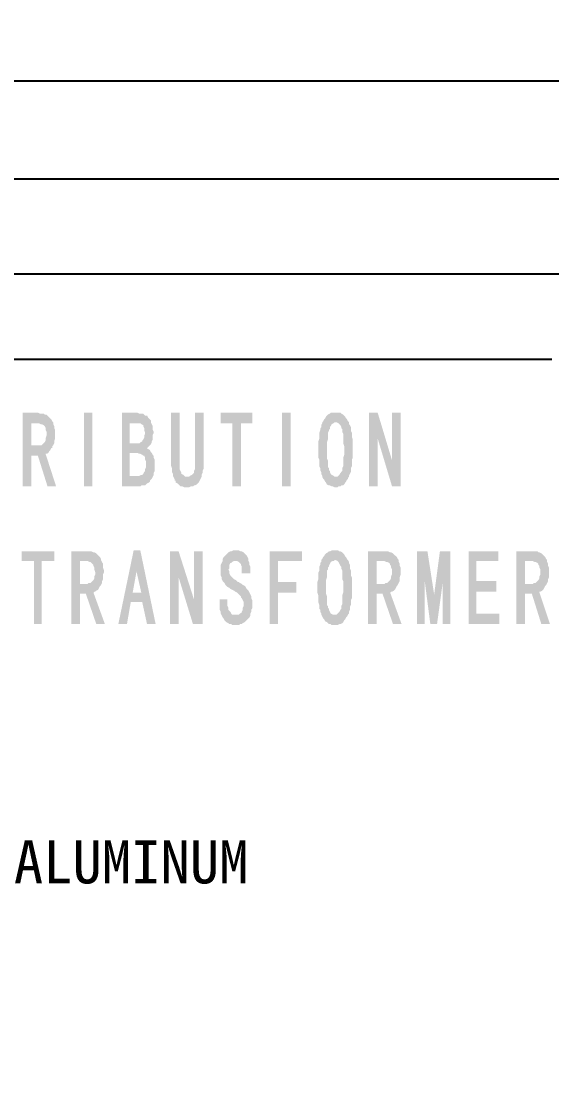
# Model space of a CAD drawing. Header units: millimetres. Extents: x 88585 to 99951, y -167251 to -159927.
# Drawn here: x 99879 to 99910.2, y -165893.3 to -165831.5 of the extents above; entities that cross this region are included whole.
import ezdxf

# ---------------------------------------------------------------- set-up
doc = ezdxf.new("R2010")
doc.units = ezdxf.units.MM
doc.header["$LTSCALE"] = 13
doc.layers.add('2', color=3, linetype='Continuous')
doc.layers.add('PDF_Geometry', color=7, linetype='Continuous')
doc.styles.add('PDF FangSong', font='simfang.ttf')
doc.styles.get("Standard").update_dxf_attribs({"font": 'gbenor.shx', "bigfont": 'gbcbig.shx'})
doc.dimstyles.new('ISO-25', dxfattribs={"dimtxt": 2.5, "dimasz": 2.5, "dimexe": 1.25, "dimexo": 0.625, "dimtad": 1, "dimtxsty": 'Standard', "dimcen": 2.5, "dimadec": 0, "dimazin": 0, "dimtfac": 1, "dimtmove": 0, "dimatfit": 3, "dimfxl": 1, "dimarcsym": 0})

# ---------------------------------------------------------------- blocks, each defined once
blk = doc.blocks.new('*D962')
at = {"layer": '2', "color": 0, "linetype": 'Continuous', "lineweight": -2}
for p, q in [((99777.155, -165848.145), (99777.155, -165839.514)), ((99917.122, -165848.145), (99917.122, -165839.514)), ((99779.655, -165840.764), (99914.622, -165840.764))]:
    blk.add_line(p, q, dxfattribs=at)
at = {"layer": '2', "color": 0, "linetype": 'Continuous'}
for points in [[(99779.655, -165840.347), (99779.655, -165841.181), (99777.155, -165840.764)], [(99914.622, -165840.347), (99914.622, -165841.181), (99917.122, -165840.764)]]:
    blk.add_solid(points, dxfattribs=at)
at = {"layer": 'Defpoints', "color": 0, "linetype": 'Continuous'}
for p in [(99917.122, -165840.764), (99777.155, -165848.77), (99917.122, -165848.77)]:
    blk.add_point(p, dxfattribs=at)
at = {"layer": '2', "color": 0, "linetype": 'Continuous', "insert": (99847.139, -165838.889), "char_height": 2.5, "attachment_point": 5}
blk.add_mtext('140', dxfattribs=at)
blk = doc.blocks.new('*D963')
at = {"layer": '2', "color": 0, "linetype": 'Continuous', "lineweight": -2}
for p, q in [((99772.156, -165845.73), (99772.156, -165833.774)), ((99922.177, -165845.73), (99922.177, -165833.774)), ((99774.656, -165835.024), (99919.677, -165835.024))]:
    blk.add_line(p, q, dxfattribs=at)
at = {"layer": '2', "color": 0, "linetype": 'Continuous'}
for points in [[(99774.656, -165834.608), (99774.656, -165835.441), (99772.156, -165835.024)], [(99919.677, -165834.608), (99919.677, -165835.441), (99922.177, -165835.024)]]:
    blk.add_solid(points, dxfattribs=at)
at = {"layer": 'Defpoints', "color": 0, "linetype": 'Continuous'}
for p in [(99922.177, -165835.024), (99772.156, -165846.355), (99922.177, -165846.355)]:
    blk.add_point(p, dxfattribs=at)
at = {"layer": '2', "color": 0, "linetype": 'Continuous', "insert": (99847.167, -165833.149), "char_height": 2.5, "attachment_point": 5}
blk.add_mtext('150', dxfattribs=at)

msp = doc.modelspace()

# ---------------------------------------------------------------- hatches: boundary and pattern name
at = {"layer": '2', "linetype": 'Continuous', "transparency": 33554559}
for points in [[(99879.996, -165854.499), (99879.098, -165854.499), (99879.098, -165858.824), (99879.603, -165858.824), (99879.603, -165857.027), (99879.996, -165857.027), (99880.446, -165856.914), (99880.502, -165856.914), (99880.614, -165856.858), (99880.67, -165856.746), (99880.726, -165856.69), (99880.783, -165856.577), (99880.839, -165856.577), (99880.839, -165856.465), (99879.603, -165856.409), (99879.603, -165855.117), (99879.94, -165855.117), (99880.895, -165855.061), (99880.839, -165855.005), (99880.783, -165854.892), (99880.726, -165854.836), (99880.67, -165854.78), (99880.614, -165854.724), (99880.558, -165854.668), (99880.502, -165854.611), (99880.389, -165854.611), (99880.333, -165854.555), (99880.221, -165854.555), (99880.109, -165854.555)], [(99883.198, -165858.824), (99882.692, -165858.824), (99882.692, -165854.499), (99883.198, -165854.499)], [(99885.838, -165854.499), (99884.939, -165854.499), (99884.939, -165858.824), (99885.838, -165858.824), (99885.894, -165858.824), (99886.006, -165858.824), (99886.062, -165858.768), (99886.175, -165858.768), (99886.287, -165858.768), (99886.343, -165858.712), (99886.399, -165858.655), (99886.512, -165858.599), (99886.568, -165858.543), (99886.568, -165858.487), (99886.624, -165858.431), (99886.68, -165858.375), (99886.736, -165858.262), (99885.388, -165858.206), (99885.388, -165856.858), (99885.838, -165856.858), (99886.68, -165856.858), (99886.624, -165856.802), (99886.568, -165856.69), (99886.455, -165856.633), (99886.399, -165856.577), (99886.343, -165856.577), (99886.399, -165856.577), (99886.455, -165856.521), (99886.512, -165856.465), (99886.624, -165856.353), (99885.388, -165856.296), (99885.388, -165855.117), (99885.894, -165855.117), (99886.624, -165855.061), (99886.624, -165854.948), (99886.568, -165854.892), (99886.512, -165854.836), (99886.455, -165854.78), (99886.399, -165854.668), (99886.287, -165854.668), (99886.231, -165854.611), (99886.175, -165854.555), (99886.062, -165854.555), (99885.95, -165854.555)], [(99888.309, -165854.499), (99887.803, -165854.499), (99887.803, -165857.532), (99887.803, -165857.588), (99887.86, -165857.757), (99887.86, -165857.869), (99887.86, -165857.981), (99887.916, -165858.094), (99887.916, -165858.206), (99887.972, -165858.318), (99888.028, -165858.431), (99888.028, -165858.487), (99888.084, -165858.487), (99888.084, -165858.599), (99888.197, -165858.655), (99888.253, -165858.712), (99888.309, -165858.768), (99888.365, -165858.824), (99888.477, -165858.824), (99888.59, -165858.88), (99888.646, -165858.88), (99888.758, -165858.88), (99888.871, -165858.88), (99888.983, -165858.824), (99889.095, -165858.824), (99889.151, -165858.768), (99889.208, -165858.768), (99889.32, -165858.712), (99889.376, -165858.655), (99889.432, -165858.599), (99889.488, -165858.487), (99889.545, -165858.375), (99889.601, -165858.262), (99888.758, -165858.262), (99888.646, -165858.262), (99888.59, -165858.206), (99888.534, -165858.15), (99888.421, -165858.094), (99888.421, -165858.038), (99888.365, -165857.925), (99888.309, -165857.813), (99888.309, -165857.701), (99888.309, -165857.532)], [(99889.713, -165854.499), (99889.208, -165854.499), (99889.208, -165857.532), (99889.208, -165857.701), (99889.208, -165857.813), (99889.151, -165857.925), (99889.151, -165858.038), (99889.095, -165858.094), (99889.039, -165858.15), (99888.927, -165858.206), (99888.871, -165858.262), (99888.758, -165858.262), (99889.601, -165858.262), (99889.601, -165858.15), (99889.657, -165858.038), (99889.657, -165857.925), (99889.713, -165857.813), (99889.713, -165857.644), (99889.713, -165857.532)], [(99892.578, -165854.499), (99890.724, -165854.499), (99890.724, -165855.117), (99891.398, -165855.117), (99891.398, -165858.824), (99891.904, -165858.824), (99891.904, -165855.117), (99892.578, -165855.117)], [(99894.824, -165858.824), (99894.319, -165858.824), (99894.319, -165854.499), (99894.824, -165854.499)], [(99897.464, -165854.499), (99897.352, -165854.499), (99897.296, -165854.499), (99897.183, -165854.499), (99897.127, -165854.555), (99897.015, -165854.611), (99896.959, -165854.668), (99896.902, -165854.724), (99896.846, -165854.836), (99896.79, -165854.892), (99896.734, -165855.005), (99896.678, -165855.061), (99897.464, -165855.061), (99897.52, -165855.061), (99897.633, -165855.117), (99897.689, -165855.173), (99897.745, -165855.229), (99897.801, -165855.342), (99897.801, -165855.398), (99897.857, -165855.454), (99897.857, -165855.566), (99897.857, -165855.622), (99897.913, -165855.735), (99897.913, -165855.847), (99897.913, -165856.016), (99897.913, -165856.128), (99897.913, -165856.296), (99897.97, -165856.465), (99897.97, -165856.633), (99897.97, -165856.802), (99897.97, -165856.97), (99897.913, -165857.139), (99897.913, -165857.307), (99897.913, -165857.42), (99897.913, -165857.532), (99897.913, -165857.644), (99897.857, -165857.757), (99897.857, -165857.813), (99897.857, -165857.925), (99897.801, -165857.981), (99897.745, -165858.038), (99897.689, -165858.15), (99897.633, -165858.206), (99897.576, -165858.262), (99897.464, -165858.262), (99898.194, -165858.318), (99898.25, -165858.262), (99898.25, -165858.206), (99898.307, -165858.094), (99898.363, -165857.981), (99898.363, -165857.869), (99898.363, -165857.757), (99898.419, -165857.644), (99898.419, -165857.532), (99898.419, -165857.42), (99898.419, -165857.251), (99898.475, -165857.139), (99898.475, -165856.97), (99898.475, -165856.802), (99898.475, -165856.633), (99898.475, -165856.521), (99898.475, -165856.353), (99898.475, -165856.184), (99898.475, -165856.072), (99898.419, -165855.903), (99898.419, -165855.791), (99898.419, -165855.679), (99898.363, -165855.566), (99898.363, -165855.454), (99898.363, -165855.342), (99898.307, -165855.229), (99898.25, -165855.173), (99898.25, -165855.061), (99898.194, -165855.005), (99898.138, -165854.892), (99898.082, -165854.836), (99898.026, -165854.724), (99897.97, -165854.668), (99897.913, -165854.611), (99897.801, -165854.555), (99897.745, -165854.499), (99897.633, -165854.499), (99897.576, -165854.499)], [(99899.935, -165854.499), (99899.43, -165854.499), (99899.43, -165858.824), (99899.935, -165858.824), (99899.935, -165856.016)], [(99899.935, -165854.499), (99899.935, -165856.016), (99900.778, -165858.824), (99900.778, -165857.307)], [(99901.283, -165854.499), (99900.778, -165854.499), (99900.778, -165857.307), (99900.778, -165858.824), (99901.283, -165858.824)], [(99880.895, -165855.061), (99879.94, -165855.117), (99879.996, -165855.117), (99880.052, -165855.117), (99880.165, -165855.173), (99880.221, -165855.173), (99880.333, -165855.229), (99880.389, -165855.285), (99880.446, -165855.398), (99880.446, -165855.51), (99880.502, -165855.622), (99880.502, -165855.791), (99880.502, -165855.847), (99880.446, -165856.016), (99880.446, -165856.128), (99880.389, -165856.24), (99880.333, -165856.296), (99880.277, -165856.353), (99880.221, -165856.409), (99880.109, -165856.409), (99880.052, -165856.409), (99879.603, -165856.409), (99880.839, -165856.465), (99880.895, -165856.409), (99880.951, -165856.296), (99880.951, -165856.184), (99881.007, -165856.016), (99881.007, -165855.903), (99881.007, -165855.791), (99881.007, -165855.679), (99881.007, -165855.51), (99880.951, -165855.398), (99880.951, -165855.285), (99880.895, -165855.173)], [(99886.624, -165855.061), (99885.894, -165855.117), (99886.006, -165855.117), (99886.062, -165855.173), (99886.175, -165855.229), (99886.175, -165855.285), (99886.231, -165855.398), (99886.231, -165855.51), (99886.287, -165855.679), (99886.287, -165855.735), (99886.231, -165855.847), (99886.231, -165855.959), (99886.175, -165856.072), (99886.118, -165856.128), (99886.118, -165856.184), (99886.006, -165856.24), (99885.95, -165856.296), (99885.838, -165856.296), (99885.388, -165856.296), (99886.624, -165856.353), (99886.68, -165856.24), (99886.68, -165856.184), (99886.736, -165856.072), (99886.736, -165855.959), (99886.736, -165855.791), (99886.792, -165855.679), (99886.792, -165855.622), (99886.736, -165855.51), (99886.736, -165855.398), (99886.736, -165855.285), (99886.68, -165855.173)], [(99896.678, -165855.061), (99896.678, -165855.117), (99896.622, -165855.229), (99896.622, -165855.342), (99896.565, -165855.454), (99896.565, -165855.51), (99896.509, -165855.679), (99896.509, -165855.791), (99896.509, -165855.903), (99896.509, -165856.016), (99896.453, -165856.184), (99896.453, -165856.353), (99896.453, -165856.521), (99896.453, -165856.633), (99896.453, -165856.69), (99896.453, -165856.802), (99896.453, -165856.97), (99896.453, -165857.139), (99896.509, -165857.251), (99896.509, -165857.42), (99896.509, -165857.532), (99896.509, -165857.644), (99896.565, -165857.757), (99896.565, -165857.869), (99896.622, -165857.981), (99896.622, -165858.094), (99896.678, -165858.206), (99896.678, -165858.262), (99896.734, -165858.375), (99896.79, -165858.431), (99896.846, -165858.543), (99896.902, -165858.599), (99896.959, -165858.712), (99897.071, -165858.768), (99897.127, -165858.768), (99897.239, -165858.824), (99897.296, -165858.824), (99897.408, -165858.88), (99897.464, -165858.88), (99897.576, -165858.88), (99897.633, -165858.824), (99897.745, -165858.824), (99897.801, -165858.768), (99897.913, -165858.768), (99897.97, -165858.712), (99898.026, -165858.599), (99898.082, -165858.543), (99898.138, -165858.431), (99898.194, -165858.375), (99898.194, -165858.318), (99897.464, -165858.262), (99897.408, -165858.262), (99897.352, -165858.206), (99897.239, -165858.15), (99897.183, -165858.094), (99897.127, -165857.981), (99897.127, -165857.925), (99897.071, -165857.869), (99897.071, -165857.757), (99897.015, -165857.701), (99897.015, -165857.588), (99897.015, -165857.42), (99897.015, -165857.307), (99896.959, -165857.195), (99896.959, -165857.027), (99896.959, -165856.858), (99896.959, -165856.633), (99896.959, -165856.521), (99896.959, -165856.353), (99896.959, -165856.24), (99897.015, -165856.072), (99897.015, -165855.903), (99897.015, -165855.791), (99897.015, -165855.679), (99897.071, -165855.566), (99897.071, -165855.51), (99897.127, -165855.454), (99897.127, -165855.342), (99897.183, -165855.285), (99897.239, -165855.173), (99897.352, -165855.117), (99897.408, -165855.061), (99897.464, -165855.061)], [(99880.446, -165856.914), (99879.996, -165857.027), (99880.558, -165858.824), (99881.063, -165858.824)], [(99886.68, -165856.858), (99885.838, -165856.858), (99885.95, -165856.914), (99886.006, -165856.914), (99886.118, -165856.97), (99886.175, -165857.027), (99886.231, -165857.027), (99886.287, -165857.139), (99886.287, -165857.251), (99886.343, -165857.364), (99886.343, -165857.532), (99886.343, -165857.701), (99886.287, -165857.813), (99886.287, -165857.925), (99886.231, -165857.981), (99886.175, -165858.094), (99886.118, -165858.15), (99886.062, -165858.15), (99885.95, -165858.206), (99885.838, -165858.206), (99885.781, -165858.206), (99885.388, -165858.206), (99886.736, -165858.262), (99886.792, -165858.15), (99886.792, -165858.038), (99886.849, -165857.925), (99886.849, -165857.813), (99886.849, -165857.644), (99886.849, -165857.532), (99886.849, -165857.42), (99886.849, -165857.251), (99886.792, -165857.139), (99886.792, -165857.027), (99886.736, -165856.97)], [(99880.951, -165862.643), (99879.041, -165862.643), (99879.041, -165863.205), (99879.772, -165863.205), (99879.772, -165866.912), (99880.221, -165866.912), (99880.221, -165863.205), (99880.951, -165863.205)], [(99882.861, -165862.643), (99881.962, -165862.643), (99881.962, -165866.912), (99882.468, -165866.912), (99882.468, -165865.115), (99882.805, -165865.115), (99883.254, -165865.058), (99883.31, -165865.002), (99883.366, -165865.002), (99883.422, -165864.946), (99883.535, -165864.89), (99883.591, -165864.778), (99883.647, -165864.665), (99883.703, -165864.609), (99882.468, -165864.553), (99882.468, -165863.205), (99882.805, -165863.205), (99883.703, -165863.149), (99883.703, -165863.093), (99883.647, -165862.98), (99883.591, -165862.924), (99883.535, -165862.868), (99883.479, -165862.812), (99883.422, -165862.756), (99883.31, -165862.699), (99883.254, -165862.699), (99883.142, -165862.643), (99883.085, -165862.643), (99882.973, -165862.643)], [(99883.703, -165863.149), (99882.805, -165863.205), (99882.917, -165863.205), (99883.029, -165863.261), (99883.085, -165863.261), (99883.142, -165863.317), (99883.198, -165863.373), (99883.254, -165863.43), (99883.254, -165863.486), (99883.31, -165863.598), (99883.31, -165863.71), (99883.366, -165863.879), (99883.366, -165863.991), (99883.31, -165864.104), (99883.31, -165864.216), (99883.254, -165864.328), (99883.198, -165864.384), (99883.142, -165864.441), (99883.085, -165864.497), (99882.973, -165864.497), (99882.917, -165864.553), (99882.468, -165864.553), (99883.703, -165864.609), (99883.759, -165864.497), (99883.759, -165864.384), (99883.816, -165864.272), (99883.816, -165864.16), (99883.816, -165863.991), (99883.872, -165863.879), (99883.872, -165863.767), (99883.816, -165863.598), (99883.816, -165863.486), (99883.816, -165863.373), (99883.759, -165863.261)], [(99886.006, -165862.587), (99885.613, -165862.587), (99884.714, -165866.912), (99885.22, -165866.912), (99885.444, -165865.62), (99886.118, -165865.62), (99885.557, -165865.058), (99885.781, -165863.823)], [(99886.006, -165862.587), (99885.781, -165863.823), (99886.062, -165865.058), (99885.557, -165865.058), (99886.118, -165865.62), (99886.399, -165866.912), (99886.905, -165866.912)], [(99888.253, -165862.643), (99887.747, -165862.643), (99887.747, -165866.912), (99888.253, -165866.912), (99888.253, -165864.16)], [(99888.253, -165862.643), (99888.253, -165864.16), (99889.095, -165866.912), (99889.151, -165865.452)], [(99889.657, -165862.643), (99889.151, -165862.643), (99889.151, -165865.452), (99889.095, -165866.912), (99889.657, -165866.912)], [(99891.623, -165862.587), (99891.51, -165862.587), (99891.454, -165862.587), (99891.342, -165862.643), (99891.286, -165862.643), (99891.173, -165862.699), (99891.117, -165862.756), (99891.061, -165862.812), (99890.949, -165862.924), (99890.893, -165862.98), (99890.836, -165863.093), (99890.836, -165863.205), (99891.623, -165863.205), (99891.679, -165863.205), (99891.791, -165863.261), (99891.847, -165863.317), (99891.904, -165863.373), (99891.904, -165863.43), (99891.96, -165863.542), (99891.96, -165863.654), (99891.96, -165863.767), (99891.96, -165863.935), (99892.465, -165863.935), (99892.465, -165863.879), (99892.465, -165863.767), (99892.465, -165863.654), (99892.465, -165863.542), (99892.409, -165863.43), (99892.409, -165863.317), (99892.353, -165863.205), (99892.353, -165863.093), (99892.297, -165862.98), (99892.241, -165862.868), (99892.184, -165862.812), (99892.128, -165862.756), (99892.072, -165862.699), (99891.96, -165862.643), (99891.904, -165862.643), (99891.791, -165862.587), (99891.679, -165862.587)], [(99895.498, -165862.643), (99893.589, -165862.643), (99893.589, -165866.912), (99894.094, -165866.912), (99894.094, -165865.058), (99895.161, -165865.058), (99895.161, -165864.441), (99894.094, -165864.441), (99894.094, -165863.205), (99895.498, -165863.205)], [(99896.622, -165863.149), (99896.622, -165863.261), (99896.565, -165863.317), (99896.565, -165863.43), (99896.509, -165863.542), (99896.509, -165863.654), (99896.509, -165863.767), (99896.453, -165863.879), (99896.453, -165863.991), (99896.453, -165864.16), (99896.453, -165864.272), (99896.397, -165864.441), (99896.397, -165864.609), (99896.397, -165864.778), (99896.397, -165864.946), (99896.397, -165865.058), (99896.453, -165865.227), (99896.453, -165865.395), (99896.453, -165865.508), (99896.453, -165865.62), (99896.509, -165865.789), (99896.509, -165865.901), (99896.509, -165866.013), (99896.565, -165866.069), (99896.565, -165866.182), (99896.622, -165866.294), (99896.622, -165866.35), (99896.678, -165866.463), (99896.734, -165866.575), (99896.79, -165866.631), (99896.846, -165866.743), (99896.959, -165866.8), (99897.015, -165866.856), (99897.071, -165866.912), (99897.183, -165866.912), (99897.239, -165866.968), (99897.352, -165866.968), (99897.408, -165866.968), (99897.52, -165866.968), (99897.576, -165866.968), (99897.689, -165866.912), (99897.745, -165866.912), (99897.857, -165866.856), (99897.913, -165866.8), (99897.97, -165866.687), (99898.026, -165866.631), (99898.082, -165866.519), (99898.138, -165866.463), (99897.408, -165866.35), (99897.352, -165866.35), (99897.296, -165866.35), (99897.183, -165866.294), (99897.127, -165866.182), (99897.071, -165866.069), (99897.071, -165866.013), (99897.015, -165865.957), (99897.015, -165865.845), (99896.959, -165865.789), (99896.959, -165865.676), (99896.959, -165865.564), (99896.959, -165865.395), (99896.959, -165865.283), (99896.902, -165865.115), (99896.902, -165864.946), (99896.902, -165864.778), (99896.902, -165864.665), (99896.902, -165864.497), (99896.902, -165864.328), (99896.959, -165864.16), (99896.959, -165864.047), (99896.959, -165863.879), (99896.959, -165863.767), (99897.015, -165863.71), (99897.015, -165863.598), (99897.071, -165863.542), (99897.071, -165863.486), (99897.127, -165863.373), (99897.183, -165863.261), (99897.296, -165863.205), (99897.352, -165863.205), (99897.408, -165863.149)], [(99897.408, -165862.587), (99897.296, -165862.587), (99897.239, -165862.587), (99897.127, -165862.643), (99897.071, -165862.643), (99897.015, -165862.699), (99896.902, -165862.756), (99896.846, -165862.812), (99896.79, -165862.924), (99896.734, -165862.98), (99896.678, -165863.093), (99896.622, -165863.149), (99897.408, -165863.149), (99897.464, -165863.149), (99897.576, -165863.205), (99897.633, -165863.261), (99897.689, -165863.373), (99897.745, -165863.486), (99897.801, -165863.542), (99897.801, -165863.654), (99897.857, -165863.767), (99897.857, -165863.879), (99897.857, -165863.991), (99897.857, -165864.104), (99897.857, -165864.272), (99897.913, -165864.384), (99897.913, -165864.553), (99897.913, -165864.778), (99897.913, -165864.89), (99897.913, -165865.058), (99897.857, -165865.227), (99897.857, -165865.395), (99897.857, -165865.508), (99897.857, -165865.62), (99897.857, -165865.732), (99897.801, -165865.845), (99897.801, -165865.957), (99897.801, -165866.013), (99897.745, -165866.069), (99897.689, -165866.182), (99897.633, -165866.238), (99897.576, -165866.294), (99897.52, -165866.35), (99897.408, -165866.35), (99898.138, -165866.463), (99898.194, -165866.35), (99898.25, -165866.294), (99898.25, -165866.182), (99898.307, -165866.069), (99898.307, -165866.013), (99898.307, -165865.901), (99898.363, -165865.789), (99898.363, -165865.62), (99898.363, -165865.508), (99898.419, -165865.395), (99898.419, -165865.227), (99898.419, -165865.058), (99898.419, -165864.946), (99898.419, -165864.778), (99898.419, -165864.609), (99898.419, -165864.441), (99898.419, -165864.328), (99898.419, -165864.16), (99898.363, -165864.047), (99898.363, -165863.879), (99898.363, -165863.767), (99898.307, -165863.654), (99898.307, -165863.542), (99898.307, -165863.43), (99898.25, -165863.317), (99898.25, -165863.261), (99898.194, -165863.149), (99898.138, -165863.093), (99898.082, -165862.98), (99898.026, -165862.924), (99897.97, -165862.812), (99897.913, -165862.756), (99897.857, -165862.699), (99897.745, -165862.643), (99897.689, -165862.643), (99897.633, -165862.587), (99897.52, -165862.587)], [(99900.272, -165862.643), (99899.374, -165862.643), (99899.374, -165866.912), (99899.879, -165866.912), (99899.879, -165865.115), (99900.216, -165865.115), (99900.666, -165865.058), (99900.722, -165865.002), (99900.778, -165865.002), (99900.89, -165864.946), (99900.946, -165864.89), (99901.003, -165864.778), (99901.059, -165864.665), (99901.115, -165864.609), (99899.879, -165864.553), (99899.879, -165863.205), (99900.216, -165863.205), (99901.171, -165863.149), (99901.115, -165863.093), (99901.059, -165862.98), (99901.003, -165862.924), (99900.946, -165862.868), (99900.89, -165862.812), (99900.834, -165862.756), (99900.722, -165862.699), (99900.666, -165862.699), (99900.553, -165862.643), (99900.497, -165862.643), (99900.385, -165862.643)], [(99901.171, -165863.149), (99900.216, -165863.205), (99900.329, -165863.205), (99900.441, -165863.261), (99900.497, -165863.261), (99900.609, -165863.317), (99900.666, -165863.373), (99900.666, -165863.43), (99900.722, -165863.486), (99900.722, -165863.598), (99900.778, -165863.71), (99900.778, -165863.879), (99900.778, -165863.991), (99900.722, -165864.104), (99900.722, -165864.216), (99900.666, -165864.328), (99900.609, -165864.384), (99900.553, -165864.441), (99900.497, -165864.497), (99900.385, -165864.497), (99900.329, -165864.553), (99899.879, -165864.553), (99901.115, -165864.609), (99901.171, -165864.497), (99901.227, -165864.384), (99901.227, -165864.272), (99901.227, -165864.16), (99901.283, -165863.991), (99901.283, -165863.879), (99901.283, -165863.767), (99901.283, -165863.598), (99901.227, -165863.486), (99901.227, -165863.373), (99901.171, -165863.261)], [(99902.856, -165862.643), (99902.238, -165862.643), (99902.238, -165866.912), (99902.688, -165866.912), (99902.688, -165864.328)], [(99902.856, -165862.643), (99902.688, -165864.328), (99903.025, -165866.912), (99903.249, -165865.171)], [(99904.204, -165862.643), (99903.586, -165862.643), (99903.249, -165865.171), (99903.025, -165866.912), (99903.418, -165866.912), (99903.755, -165864.441)], [(99904.204, -165862.643), (99903.755, -165864.441), (99903.755, -165866.912), (99904.204, -165866.912)], [(99907.012, -165862.643), (99905.271, -165862.643), (99905.271, -165866.912), (99907.069, -165866.912), (99907.069, -165866.294), (99905.721, -165866.294), (99905.721, -165865.002), (99906.9, -165865.002), (99906.9, -165864.384), (99905.721, -165864.384), (99905.721, -165863.205), (99907.012, -165863.205)], [(99908.978, -165862.643), (99908.08, -165862.643), (99908.08, -165866.912), (99908.585, -165866.912), (99908.585, -165865.115), (99908.978, -165865.115), (99909.428, -165865.058), (99909.428, -165865.002), (99909.484, -165865.002), (99909.596, -165864.946), (99909.652, -165864.89), (99909.708, -165864.778), (99909.765, -165864.665), (99909.821, -165864.609), (99908.585, -165864.553), (99908.585, -165863.205), (99908.922, -165863.205), (99909.877, -165863.149), (99909.821, -165863.093), (99909.765, -165862.98), (99909.708, -165862.924), (99909.652, -165862.868), (99909.596, -165862.812), (99909.54, -165862.756), (99909.428, -165862.699), (99909.371, -165862.699), (99909.315, -165862.643), (99909.203, -165862.643), (99909.091, -165862.643)], [(99909.877, -165863.149), (99908.922, -165863.205), (99909.034, -165863.205), (99909.147, -165863.261), (99909.203, -165863.261), (99909.315, -165863.317), (99909.371, -165863.373), (99909.371, -165863.43), (99909.428, -165863.486), (99909.428, -165863.598), (99909.484, -165863.71), (99909.484, -165863.879), (99909.484, -165863.991), (99909.428, -165864.104), (99909.428, -165864.216), (99909.371, -165864.328), (99909.315, -165864.384), (99909.259, -165864.441), (99909.203, -165864.497), (99909.091, -165864.497), (99909.034, -165864.553), (99908.585, -165864.553), (99909.821, -165864.609), (99909.877, -165864.497), (99909.933, -165864.384), (99909.933, -165864.272), (99909.989, -165864.16), (99909.989, -165863.991), (99909.989, -165863.879), (99909.989, -165863.767), (99909.989, -165863.598), (99909.933, -165863.486), (99909.933, -165863.373), (99909.877, -165863.261)], [(99890.836, -165863.205), (99890.78, -165863.317), (99890.724, -165863.43), (99890.724, -165863.542), (99890.724, -165863.654), (99890.724, -165863.767), (99890.724, -165863.935), (99890.724, -165864.047), (99890.78, -165864.16), (99890.78, -165864.272), (99890.836, -165864.384), (99890.893, -165864.441), (99890.949, -165864.497), (99891.005, -165864.609), (99891.061, -165864.665), (99891.117, -165864.721), (99891.23, -165864.778), (99891.286, -165864.834), (99891.398, -165864.89), (99891.51, -165864.946), (99891.567, -165865.002), (99891.679, -165865.058), (99891.735, -165865.115), (99891.791, -165865.171), (99891.904, -165865.283), (99891.904, -165865.339), (99891.96, -165865.395), (99892.016, -165865.508), (99892.072, -165865.62), (99892.072, -165865.732), (99892.072, -165865.845), (99892.016, -165865.957), (99892.016, -165866.069), (99891.96, -165866.182), (99891.96, -165866.238), (99891.847, -165866.294), (99891.791, -165866.35), (99891.679, -165866.35), (99891.623, -165866.35), (99892.465, -165866.406), (99892.465, -165866.294), (99892.521, -165866.182), (99892.521, -165866.069), (99892.578, -165865.957), (99892.578, -165865.789), (99892.578, -165865.676), (99892.578, -165865.62), (99892.578, -165865.508), (99892.521, -165865.395), (99892.521, -165865.283), (99892.465, -165865.171), (99892.409, -165865.058), (99892.353, -165864.946), (99892.297, -165864.89), (99892.241, -165864.834), (99892.184, -165864.721), (99892.128, -165864.665), (99892.016, -165864.609), (99891.96, -165864.553), (99891.847, -165864.497), (99891.791, -165864.441), (99891.735, -165864.441), (99891.623, -165864.328), (99891.51, -165864.272), (99891.454, -165864.216), (99891.398, -165864.16), (99891.342, -165864.104), (99891.286, -165864.047), (99891.23, -165863.935), (99891.23, -165863.823), (99891.173, -165863.71), (99891.23, -165863.654), (99891.23, -165863.542), (99891.23, -165863.43), (99891.286, -165863.317), (99891.342, -165863.317), (99891.398, -165863.261), (99891.51, -165863.205), (99891.623, -165863.205)], [(99883.254, -165865.058), (99882.805, -165865.115), (99883.422, -165866.912), (99883.928, -165866.912)], [(99891.117, -165865.452), (99890.668, -165865.452), (99890.668, -165865.676), (99890.668, -165865.845), (99890.668, -165865.957), (99890.668, -165866.069), (99890.724, -165866.182), (99890.724, -165866.294), (99890.78, -165866.406), (99890.836, -165866.519), (99890.893, -165866.575), (99890.949, -165866.687), (99891.005, -165866.743), (99891.061, -165866.8), (99891.173, -165866.856), (99891.23, -165866.912), (99891.342, -165866.912), (99891.398, -165866.968), (99891.51, -165866.968), (99891.623, -165866.968), (99891.679, -165866.968), (99891.791, -165866.968), (99891.847, -165866.912), (99891.96, -165866.912), (99892.016, -165866.856), (99892.128, -165866.8), (99892.184, -165866.743), (99892.241, -165866.687), (99892.297, -165866.631), (99892.353, -165866.575), (99892.409, -165866.519), (99892.465, -165866.406), (99891.623, -165866.35), (99891.567, -165866.35), (99891.51, -165866.35), (99891.398, -165866.35), (99891.342, -165866.294), (99891.286, -165866.182), (99891.23, -165866.126), (99891.173, -165866.069), (99891.173, -165865.957), (99891.117, -165865.845), (99891.117, -165865.676)], [(99900.666, -165865.058), (99900.216, -165865.115), (99900.834, -165866.912), (99901.34, -165866.912)], [(99909.428, -165865.058), (99908.978, -165865.115), (99909.54, -165866.912), (99910.045, -165866.912)]]:
    msp.add_hatch(color=256, dxfattribs=at).paths.add_polyline_path(points)

# ---------------------------------------------------------------- linework, layer by layer
at = {"layer": 'PDF_Geometry', "lineweight": 25}
for points in [[(99772.156, -165846.355), (99922.177, -165846.355), (99922.177, -166021.37), (99772.156, -166021.37), (99772.156, -165846.355)], [(99784.12, -165851.354), (99910.158, -165851.354)]]:
    msp.add_lwpolyline(points, dxfattribs=at)

# ---------------------------------------------------------------- texts
at = {"layer": '2', "linetype": 'Continuous', "insert": (99844.157, -165882.171), "char_height": 2.53409, "attachment_point": 7, "style": 'PDF FangSong'}
msp.add_mtext('\\W0.998476;CONDUCTOR MATERIAL: ALUMINUM', dxfattribs=at)

# ---------------------------------------------------------------- dimensions: what is measured, and where the dimension line sits
at = {"layer": '2', "linetype": 'Continuous'}
for base, p1, p2, picture, middle in [((99922.177, -165835.024), (99772.156, -165846.355), (99922.177, -165846.355), '*D963', (99847.167, -165833.149)), ((99917.122, -165840.764), (99777.155, -165848.77), (99917.122, -165848.77), '*D962', (99847.139, -165838.889))]:
    dim = msp.add_linear_dim(base=base, p1=p1, p2=p2, dimstyle='ISO-25', override={"dimdec": 0}, dxfattribs=at)
    dim.commit()
    dim.dimension.update_dxf_attribs({"geometry": picture, "text_midpoint": middle})

doc.saveas('drawing.dxf')
